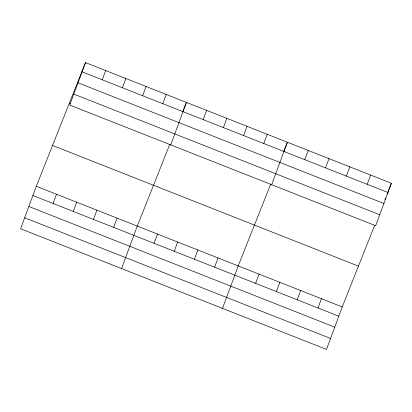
<?xml version="1.0" encoding="UTF-8"?>
<svg xmlns="http://www.w3.org/2000/svg" width="412" height="412" viewBox="0 0 412 412"><rect width="100%" height="100%" fill="white"/><g stroke="black" fill="none" stroke-linecap="round" stroke-linejoin="round"><path stroke-width="0.62" d="M85.48 62.593L69.767 105.075L375.687 225.73L391.4 183.247L85.48 62.593L36.313 186.27L20.6 228.753L326.52 349.407L342.233 306.925L374.709 225.23M53.081 203.487L56.506 194.232M102.248 79.81L105.673 70.555M73.274 211.454L76.694 202.194M122.441 87.777L125.861 78.517M93.462 219.416L96.887 210.161M142.629 95.739L146.054 86.484M113.655 227.378L117.075 218.123M162.822 103.7L166.242 94.446M121.555 268.567L137.268 226.085L169.744 144.391M170.722 144.89L186.435 102.408L182.727 111.74M154.037 243.307L157.456 234.047M203.204 119.629L206.623 110.37M174.225 251.268L177.649 242.014M223.392 127.591L226.816 118.337M194.418 259.23L197.837 249.976M243.585 135.553L247.004 126.299M214.606 267.197L218.03 257.938M263.773 143.52L267.197 134.261M222.506 308.387L238.218 265.905L270.699 184.205M271.673 184.71L287.385 142.222L283.677 151.554M255.6 283.363L259.024 274.109M304.767 159.686L308.191 150.432M276.401 291.567L279.825 282.313M325.568 167.89L328.992 158.635M297.207 299.771L300.626 290.517M346.374 176.094L349.793 166.839M318.007 307.975L321.432 298.721M367.174 184.298L370.599 175.043M384.911 199.573L385.606 197.827M386.997 194.325L391.4 183.247M82.06 71.848L387.975 192.507M78.002 82.812L383.922 203.471M73.825 94.111L379.74 214.765M69.257 103.407L70.447 103.876M52.54 145.457L358.455 266.111M36.313 186.27L342.233 306.925M32.893 195.525L338.808 316.184M28.835 206.489L334.755 327.149M24.658 217.788L330.573 338.443"/></g></svg>
